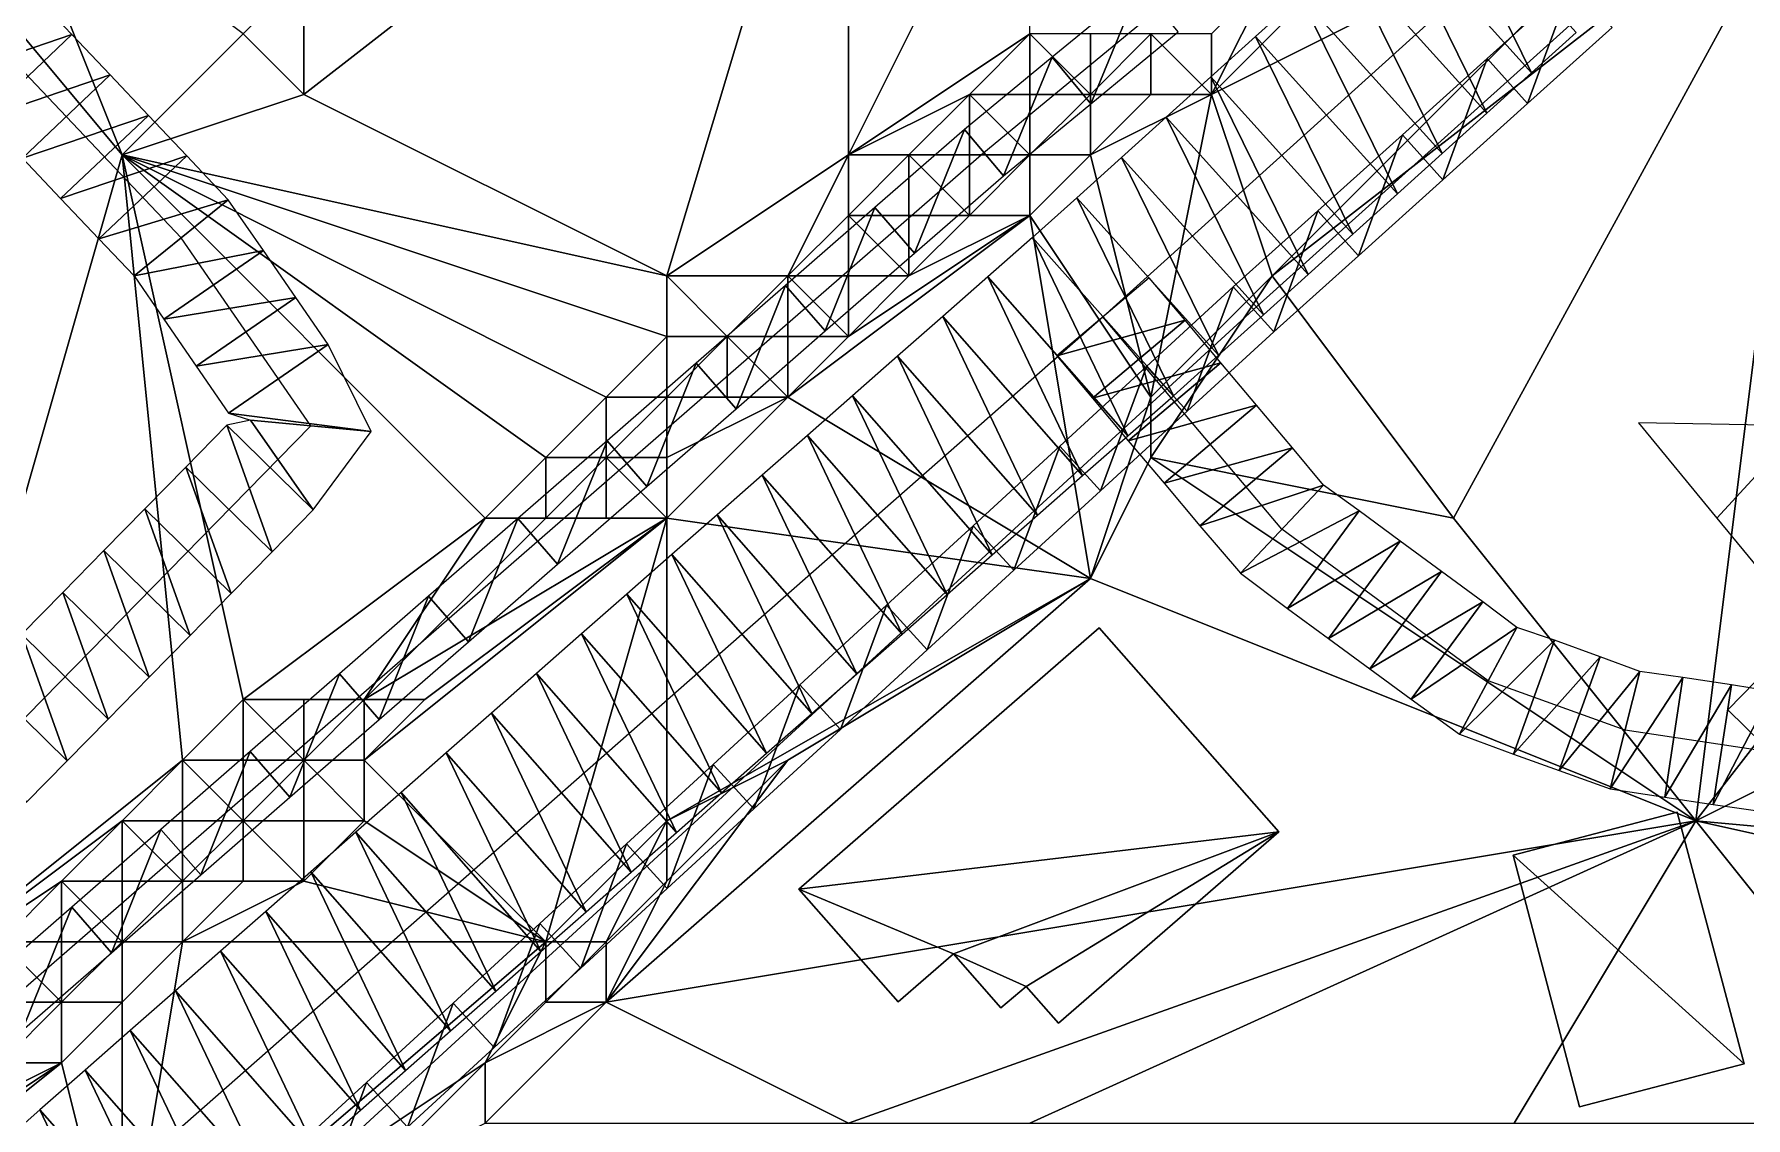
# Model space of a CAD drawing. Header units: metres. Extents: x -1103 to 901, y -902 to 905.
# Drawn here: x -52.9 to 3.7, y 344.2 to 380 of the extents above; entities that cross this region are included whole.
import ezdxf

# ---------------------------------------------------------------- set-up
doc = ezdxf.new("R2010")
doc.units = ezdxf.units.M
for name, color, linetype in [('OSM_BUILDING_FOOTPRINTS', 7, 'CONTINUOUS'), ('OSM_BUILDING_ROOFS', 1, 'CONTINUOUS'), ('OSM_BUILDING_WALLS', 8, 'CONTINUOUS'), ('OSM_PARKING', 8, 'CONTINUOUS'), ('OSM_ROAD_AXES', 2, 'CONTINUOUS'), ('OSM_ROAD_SURFACE', 9, 'CONTINUOUS'), ('OSM_TERRAIN', 3, 'CONTINUOUS'), ('OSM_WATER_SURFACE', 5, 'CONTINUOUS'), ('OSM_WATERWAYS', 5, 'CONTINUOUS')]:
    doc.layers.add(name, color=color, linetype=linetype)

msp = doc.modelspace()

# ---------------------------------------------------------------- linework, layer by layer
at = {"layer": 'OSM_BUILDING_FOOTPRINTS'}
for points in [[(-17.708, 360.368, 13.013), (-11.772, 353.633, 13.013), (-19.057, 347.308, 13.013), (-20.129, 348.524, 13.013), (-20.958, 347.816, 13.013), (-22.528, 349.597, 13.013), (-24.352, 348.015, 13.013), (-27.634, 351.742, 13.013), (-17.708, 360.368, 13.013)], [(1.393, 354.286, 12.834), (3.604, 345.97, 12.834), (-1.835, 344.543, 12.834), (-4.035, 352.859, 12.834), (1.393, 354.286, 12.834)]]:
    msp.add_polyline3d(points, close=True, dxfattribs=at)
at = {"layer": 'OSM_BUILDING_ROOFS'}
for points in [[(-11.772, 353.633, 23.013), (-17.708, 360.368, 23.013), (-27.634, 351.742, 23.013)], [(3.604, 345.97, 22.834), (1.393, 354.286, 22.834), (-4.035, 352.859, 22.834)], [(-11.772, 353.633, 23.013), (-27.634, 351.742, 23.013), (-22.528, 349.597, 23.013)], [(-11.772, 353.633, 23.013), (-22.528, 349.597, 23.013), (-20.129, 348.524, 23.013)], [(-20.129, 348.524, 23.013), (-19.057, 347.308, 23.013), (-11.772, 353.633, 23.013)], [(3.604, 345.97, 22.834), (-4.035, 352.859, 22.834), (-1.835, 344.543, 22.834)], [(-27.634, 351.742, 23.013), (-24.352, 348.015, 23.013), (-22.528, 349.597, 23.013)], [(-22.528, 349.597, 23.013), (-20.958, 347.816, 23.013), (-20.129, 348.524, 23.013)]]:
    msp.add_3dface(points, dxfattribs=at)
at = {"layer": 'OSM_BUILDING_WALLS'}
for points in [[(-17.708, 360.368, 13.013), (-27.634, 351.742, 13.013), (-27.634, 351.742, 23.013)], [(-17.708, 360.368, 13.013), (-27.634, 351.742, 23.013), (-17.708, 360.368, 23.013)], [(-11.772, 353.633, 13.013), (-17.708, 360.368, 13.013), (-17.708, 360.368, 23.013)], [(-11.772, 353.633, 13.013), (-17.708, 360.368, 23.013), (-11.772, 353.633, 23.013)], [(1.393, 354.286, 12.834), (-4.035, 352.859, 12.834), (-4.035, 352.859, 22.834)], [(1.393, 354.286, 12.834), (-4.035, 352.859, 22.834), (1.393, 354.286, 22.834)], [(3.604, 345.97, 12.834), (1.393, 354.286, 12.834), (1.393, 354.286, 22.834)], [(3.604, 345.97, 12.834), (1.393, 354.286, 22.834), (3.604, 345.97, 22.834)], [(-19.057, 347.308, 13.013), (-11.772, 353.633, 13.013), (-11.772, 353.633, 23.013)], [(-19.057, 347.308, 13.013), (-11.772, 353.633, 23.013), (-19.057, 347.308, 23.013)], [(-4.035, 352.859, 12.834), (-1.835, 344.543, 12.834), (-1.835, 344.543, 22.834)], [(-4.035, 352.859, 12.834), (-1.835, 344.543, 22.834), (-4.035, 352.859, 22.834)], [(-27.634, 351.742, 13.013), (-24.352, 348.015, 13.013), (-24.352, 348.015, 23.013)], [(-27.634, 351.742, 13.013), (-24.352, 348.015, 23.013), (-27.634, 351.742, 23.013)], [(-24.352, 348.015, 13.013), (-22.528, 349.597, 13.013), (-22.528, 349.597, 23.013)], [(-24.352, 348.015, 13.013), (-22.528, 349.597, 23.013), (-24.352, 348.015, 23.013)], [(-22.528, 349.597, 13.013), (-20.958, 347.816, 13.013), (-20.958, 347.816, 23.013)], [(-22.528, 349.597, 13.013), (-20.958, 347.816, 23.013), (-22.528, 349.597, 23.013)], [(-20.958, 347.816, 13.013), (-20.129, 348.524, 13.013), (-20.129, 348.524, 23.013)], [(-20.958, 347.816, 13.013), (-20.129, 348.524, 23.013), (-20.958, 347.816, 23.013)], [(-20.129, 348.524, 13.013), (-19.057, 347.308, 13.013), (-19.057, 347.308, 23.013)], [(-20.129, 348.524, 13.013), (-19.057, 347.308, 23.013), (-20.129, 348.524, 23.013)], [(-1.835, 344.543, 12.834), (3.604, 345.97, 12.834), (3.604, 345.97, 22.834)], [(-1.835, 344.543, 12.834), (3.604, 345.97, 22.834), (-1.835, 344.543, 22.834)]]:
    msp.add_3dface(points, dxfattribs=at)
at = {"layer": 'OSM_PARKING'}
for points in [[(5.508, 367.048, 14.365), (0.111, 367.147, 14.469), (2.7, 364.001, 14.526)], [(5.508, 367.048, 14.365), (2.7, 364.001, 14.526), (5.29, 360.855, 14.613)]]:
    msp.add_3dface(points, dxfattribs=at)
at = {"layer": 'OSM_ROAD_AXES'}
for points in [[(-77.255, 318.222, 13.765), (-17.587, 370.653, 14.891), (41.507, 423.969, 9.215), (64.886, 443.101, 7.999), (86.894, 462.421, 8.395), (179.625, 541.713, 13.917)], [(-85.811, 327.988, 13.455), (-62.288, 348.281, 14.615), (-57.303, 353.235, 14.777), (-43.762, 367.048, 14.785), (-48.051, 373.263, 14.763), (-59.436, 385.273, 14.268)], [(92.553, 382.243, 10.988), (74.304, 369.514, 12.272), (66.743, 365.688, 12.835), (55.7, 362.669, 13.414), (34.433, 359.649, 14.034), (18.935, 357.736, 14.555), (4.488, 356.265, 14.73), (-0.332, 356.995, 14.776), (-4.853, 358.621, 14.73), (-11.673, 363.631, 14.622), (-17.587, 370.653, 14.891)]]:
    msp.add_polyline3d(points, dxfattribs=at)
at = {"layer": 'OSM_ROAD_SURFACE'}
for points in [[(-3.423, 378.718, 14.225), (-6.635, 385.248, 14.232), (-8.112, 383.915, 14.329)], [(-3.423, 378.718, 14.225), (-1.946, 380.05, 14.139), (-6.635, 385.248, 14.232)], [(-4.901, 377.385, 14.326), (-8.112, 383.915, 14.329), (-9.59, 382.582, 14.422)], [(-4.901, 377.385, 14.326), (-3.423, 378.718, 14.225), (-8.112, 383.915, 14.329)], [(-6.378, 376.052, 14.433), (-9.59, 382.582, 14.422), (-11.067, 381.249, 14.515)], [(-6.378, 376.052, 14.433), (-4.901, 377.385, 14.326), (-9.59, 382.582, 14.422)], [(-51.66, 379.977, 14.582), (-52.925, 381.311, 14.525), (-55.828, 378.559, 14.546)], [(-7.855, 374.719, 14.539), (-11.067, 381.249, 14.515), (-12.544, 379.916, 14.608)], [(-7.855, 374.719, 14.539), (-6.378, 376.052, 14.433), (-11.067, 381.249, 14.515)], [(-51.66, 379.977, 14.582), (-55.828, 378.559, 14.546), (-54.562, 377.225, 14.612)], [(-50.395, 378.642, 14.574), (-51.66, 379.977, 14.582), (-54.562, 377.225, 14.612)], [(-9.333, 373.386, 14.646), (-12.544, 379.916, 14.608), (-14.022, 378.583, 14.716)], [(-9.333, 373.386, 14.646), (-7.855, 374.719, 14.539), (-12.544, 379.916, 14.608)], [(-50.395, 378.642, 14.574), (-54.562, 377.225, 14.612), (-53.297, 375.89, 14.679)], [(-49.129, 377.308, 14.56), (-50.395, 378.642, 14.574), (-53.297, 375.89, 14.679)], [(-10.81, 372.053, 14.752), (-14.022, 378.583, 14.716), (-15.499, 377.251, 14.801)], [(-10.81, 372.053, 14.752), (-9.333, 373.386, 14.646), (-14.022, 378.583, 14.716)], [(-49.129, 377.308, 14.56), (-53.297, 375.89, 14.679), (-52.032, 374.556, 14.745)], [(-47.864, 375.974, 14.779), (-49.129, 377.308, 14.56), (-52.032, 374.556, 14.745)], [(-12.287, 370.72, 14.779), (-15.499, 377.251, 14.801), (-16.976, 375.918, 14.849)], [(-12.287, 370.72, 14.779), (-10.81, 372.053, 14.752), (-15.499, 377.251, 14.801)], [(-47.864, 375.974, 14.779), (-52.032, 374.556, 14.745), (-50.767, 373.222, 14.811)], [(-46.496, 374.521, 14.852), (-47.864, 375.974, 14.779), (-50.767, 373.222, 14.811)], [(-13.765, 369.387, 14.732), (-16.976, 375.918, 14.849), (-18.454, 374.585, 14.896)], [(-13.765, 369.387, 14.732), (-12.287, 370.72, 14.779), (-16.976, 375.918, 14.849)], [(-46.496, 374.521, 14.852), (-50.767, 373.222, 14.811), (-49.606, 372.005, 14.853)], [(-45.333, 372.845, 14.86), (-46.496, 374.521, 14.852), (-49.606, 372.005, 14.853)], [(-15.259, 368.039, 14.809), (-18.454, 374.585, 14.896), (-19.914, 373.267, 14.937)], [(-15.259, 368.039, 14.809), (-13.765, 369.387, 14.732), (-18.454, 374.585, 14.896)], [(-45.333, 372.845, 14.86), (-49.606, 372.005, 14.853), (-48.625, 370.573, 14.875)], [(-44.26, 371.291, 14.838), (-45.333, 372.845, 14.86), (-48.625, 370.573, 14.875)], [(-16.768, 366.713, 14.977), (-19.914, 373.267, 14.937), (-21.389, 371.972, 14.945)], [(-16.768, 366.713, 14.977), (-15.259, 368.039, 14.809), (-19.914, 373.267, 14.937)], [(-18.26, 365.402, 15.009), (-21.389, 371.972, 14.945), (-22.88, 370.661, 14.953)], [(-18.26, 365.402, 15.009), (-16.768, 366.713, 14.977), (-21.389, 371.972, 14.945)], [(-14.874, 370.537, 14.893), (-16.057, 371.941, 14.894), (-19.116, 369.365, 14.973)], [(-44.26, 371.291, 14.838), (-48.625, 370.573, 14.875), (-47.553, 369.02, 14.88)], [(-43.188, 369.738, 14.811), (-44.26, 371.291, 14.838), (-47.553, 369.02, 14.88)], [(-19.751, 364.092, 15.021), (-22.88, 370.661, 14.953), (-24.372, 369.35, 14.962)], [(-19.751, 364.092, 15.021), (-18.26, 365.402, 15.009), (-22.88, 370.661, 14.953)], [(-14.874, 370.537, 14.893), (-19.116, 369.365, 14.973), (-17.934, 367.96, 14.976)], [(-13.691, 369.132, 14.722), (-14.874, 370.537, 14.893), (-17.934, 367.96, 14.976)], [(-43.188, 369.738, 14.811), (-47.553, 369.02, 14.88), (-46.48, 367.466, 14.886)], [(-41.771, 366.857, 14.796), (-43.188, 369.738, 14.811), (-46.48, 367.466, 14.886)], [(-21.243, 362.781, 15.04), (-24.372, 369.35, 14.962), (-25.864, 368.039, 14.97)], [(-21.243, 362.781, 15.04), (-19.751, 364.092, 15.021), (-24.372, 369.35, 14.962)], [(-13.691, 369.132, 14.722), (-17.934, 367.96, 14.976), (-16.751, 366.556, 14.979)], [(-12.509, 367.728, 14.703), (-13.691, 369.132, 14.722), (-16.751, 366.556, 14.979)], [(-22.735, 361.47, 15.047), (-25.864, 368.039, 14.97), (-27.355, 366.729, 14.986)], [(-22.735, 361.47, 15.047), (-21.243, 362.781, 15.04), (-25.864, 368.039, 14.97)], [(-12.509, 367.728, 14.703), (-16.751, 366.556, 14.979), (-15.568, 365.151, 14.67)], [(-11.326, 366.324, 14.684), (-12.509, 367.728, 14.703), (-15.568, 365.151, 14.67)], [(-43.688, 364.267, 14.885), (-45.753, 367.239, 14.874), (-46.544, 367.067, 14.895)], [(-41.771, 366.857, 14.796), (-46.48, 367.466, 14.886), (-45.753, 367.239, 14.874)], [(-43.688, 364.267, 14.885), (-41.771, 366.857, 14.796), (-45.753, 367.239, 14.874)], [(-45.042, 362.885, 14.939), (-46.544, 367.067, 14.895), (-47.898, 365.685, 14.943)], [(-45.042, 362.885, 14.939), (-43.688, 364.267, 14.885), (-46.544, 367.067, 14.895)], [(-24.227, 360.159, 15.048), (-27.355, 366.729, 14.986), (-28.847, 365.418, 15.014)], [(-24.227, 360.159, 15.048), (-22.735, 361.47, 15.047), (-27.355, 366.729, 14.986)], [(-11.326, 366.324, 14.684), (-15.568, 365.151, 14.67), (-14.385, 363.747, 14.741)], [(-10.299, 365.084, 14.668), (-11.326, 366.324, 14.684), (-14.385, 363.747, 14.741)], [(-46.396, 361.504, 14.994), (-47.898, 365.685, 14.943), (-49.252, 364.304, 14.937)], [(-46.396, 361.504, 14.994), (-45.042, 362.885, 14.939), (-47.898, 365.685, 14.943)], [(-25.718, 358.849, 15.05), (-28.847, 365.418, 15.014), (-30.339, 364.107, 15.042)], [(-25.718, 358.849, 15.05), (-24.227, 360.159, 15.048), (-28.847, 365.418, 15.014)], [(-10.299, 365.084, 14.668), (-14.385, 363.747, 14.741), (-13.046, 362.177, 14.819)], [(-9.125, 364.241, 14.677), (-10.299, 365.084, 14.668), (-13.046, 362.177, 14.819)], [(-47.75, 360.123, 15.006), (-49.252, 364.304, 14.937), (-50.607, 362.923, 14.915)], [(-47.75, 360.123, 15.006), (-46.396, 361.504, 14.994), (-49.252, 364.304, 14.937)], [(-9.125, 364.241, 14.677), (-13.046, 362.177, 14.819), (-11.493, 361.017, 14.853)], [(-7.761, 363.239, 14.699), (-9.125, 364.241, 14.677), (-11.493, 361.017, 14.853)], [(-27.21, 357.538, 15.051), (-30.339, 364.107, 15.042), (-31.831, 362.796, 15.049)], [(-27.21, 357.538, 15.051), (-25.718, 358.849, 15.05), (-30.339, 364.107, 15.042)], [(-7.761, 363.239, 14.699), (-11.493, 361.017, 14.853), (-10.129, 360.015, 14.881)], [(-6.397, 362.237, 14.72), (-7.761, 363.239, 14.699), (-10.129, 360.015, 14.881)], [(-49.104, 358.742, 14.994), (-50.607, 362.923, 14.915), (-51.961, 361.542, 14.894)], [(-49.104, 358.742, 14.994), (-47.75, 360.123, 15.006), (-50.607, 362.923, 14.915)], [(-28.702, 356.227, 15.053), (-31.831, 362.796, 15.049), (-33.322, 361.485, 15.041)], [(-28.702, 356.227, 15.053), (-27.21, 357.538, 15.051), (-31.831, 362.796, 15.049)], [(-6.397, 362.237, 14.72), (-10.129, 360.015, 14.881), (-8.765, 359.013, 14.909)], [(-5.033, 361.235, 14.742), (-6.397, 362.237, 14.72), (-8.765, 359.013, 14.909)], [(-50.458, 357.36, 14.973), (-51.961, 361.542, 14.894), (-53.315, 360.16, 14.872)], [(-50.458, 357.36, 14.973), (-49.104, 358.742, 14.994), (-51.961, 361.542, 14.894)], [(-30.193, 354.916, 14.97), (-33.322, 361.485, 15.041), (-34.814, 360.175, 15.02)], [(-30.193, 354.916, 14.97), (-28.702, 356.227, 15.053), (-33.322, 361.485, 15.041)], [(-5.033, 361.235, 14.742), (-8.765, 359.013, 14.909), (-7.401, 358.011, 14.937)], [(-3.905, 360.382, 14.76), (-5.033, 361.235, 14.742), (-7.401, 358.011, 14.937)], [(-3.905, 360.382, 14.76), (-7.401, 358.011, 14.937), (-5.8, 356.86, 14.946)], [(-2.669, 359.961, 14.77), (-3.905, 360.382, 14.76), (-5.8, 356.86, 14.946)], [(-51.812, 355.979, 14.951), (-53.315, 360.16, 14.872), (-54.669, 358.779, 14.851)], [(-51.812, 355.979, 14.951), (-50.458, 357.36, 14.973), (-53.315, 360.16, 14.872)], [(-31.685, 353.606, 14.955), (-34.814, 360.175, 15.02), (-36.306, 358.864, 14.999)], [(-31.685, 353.606, 14.955), (-30.193, 354.916, 14.97), (-34.814, 360.175, 15.02)], [(-2.669, 359.961, 14.77), (-5.8, 356.86, 14.946), (-4.022, 356.197, 14.932)], [(-1.162, 359.419, 14.754), (-2.669, 359.961, 14.77), (-4.022, 356.197, 14.932)], [(-1.162, 359.419, 14.754), (-4.022, 356.197, 14.932), (-2.515, 355.655, 14.92)], [(0.157, 358.935, 14.74), (-1.162, 359.419, 14.754), (-2.515, 355.655, 14.92)], [(-53.166, 354.598, 14.93), (-51.812, 355.979, 14.951), (-54.669, 358.779, 14.851)], [(-33.177, 352.295, 14.969), (-36.306, 358.864, 14.999), (-37.797, 357.553, 14.978)], [(-33.177, 352.295, 14.969), (-31.685, 353.606, 14.955), (-36.306, 358.864, 14.999)], [(0.157, 358.935, 14.74), (-2.515, 355.655, 14.92), (-0.821, 355.056, 14.906)], [(1.574, 358.729, 14.713), (0.157, 358.935, 14.74), (-0.821, 355.056, 14.906)], [(1.574, 358.729, 14.713), (-0.821, 355.056, 14.906), (0.975, 354.775, 14.866)], [(3.181, 358.486, 14.691), (1.574, 358.729, 14.713), (0.975, 354.775, 14.866)], [(4.426, 359.064, 14.654), (3.057, 357.663, 14.725), (5.919, 354.868, 14.817)], [(3.181, 358.486, 14.691), (0.975, 354.775, 14.866), (2.582, 354.531, 14.859)], [(4.523, 358.265, 14.684), (3.181, 358.486, 14.691), (2.582, 354.531, 14.859)], [(4.523, 358.265, 14.684), (2.582, 354.531, 14.859), (4.453, 354.266, 14.842)], [(-34.669, 350.984, 15.012), (-37.797, 357.553, 14.978), (-39.289, 356.242, 14.957)], [(-34.669, 350.984, 15.012), (-33.177, 352.295, 14.969), (-37.797, 357.553, 14.978)], [(-36.16, 349.673, 15.056), (-39.289, 356.242, 14.957), (-40.781, 354.932, 14.936)], [(-36.16, 349.673, 15.056), (-34.669, 350.984, 15.012), (-39.289, 356.242, 14.957)], [(-37.652, 348.362, 15.058), (-40.781, 354.932, 14.936), (-42.272, 353.621, 15.102)], [(-37.652, 348.362, 15.058), (-36.16, 349.673, 15.056), (-40.781, 354.932, 14.936)], [(-39.144, 347.052, 15.06), (-42.272, 353.621, 15.102), (-43.764, 352.31, 15.121)], [(-39.144, 347.052, 15.06), (-37.652, 348.362, 15.058), (-42.272, 353.621, 15.102)], [(-40.635, 345.741, 15.062), (-43.764, 352.31, 15.121), (-45.256, 350.999, 15.13)], [(-40.635, 345.741, 15.062), (-39.144, 347.052, 15.06), (-43.764, 352.31, 15.121)], [(-42.127, 344.43, 15.064), (-45.256, 350.999, 15.13), (-46.748, 349.689, 15.133)], [(-42.127, 344.43, 15.064), (-40.635, 345.741, 15.062), (-45.256, 350.999, 15.13)], [(-43.619, 343.119, 15.066), (-46.748, 349.689, 15.133), (-48.239, 348.378, 15.14)], [(-43.619, 343.119, 15.066), (-42.127, 344.43, 15.064), (-46.748, 349.689, 15.133)], [(-45.11, 341.809, 15.068), (-48.239, 348.378, 15.14), (-49.731, 347.067, 15.159)], [(-45.11, 341.809, 15.068), (-43.619, 343.119, 15.066), (-48.239, 348.378, 15.14)], [(-46.602, 340.498, 15.07), (-49.731, 347.067, 15.159), (-51.223, 345.756, 15.165)], [(-46.602, 340.498, 15.07), (-45.11, 341.809, 15.068), (-49.731, 347.067, 15.159)], [(-48.094, 339.187, 15.085), (-51.223, 345.756, 15.165), (-52.714, 344.445, 15.137)], [(-48.094, 339.187, 15.085), (-46.602, 340.498, 15.07), (-51.223, 345.756, 15.165)], [(-49.586, 337.876, 15.07), (-52.714, 344.445, 15.137), (-54.206, 343.135, 15.087)], [(-49.586, 337.876, 15.07), (-48.094, 339.187, 15.085), (-52.714, 344.445, 15.137)]]:
    msp.add_3dface(points, dxfattribs=at)
at = {"layer": 'OSM_TERRAIN'}
for points in [[(-32, 372, 14.91), (-26, 392, 14.257), (-44, 378, 14.479)], [(-44, 378, 14.479), (-26, 392, 14.257), (-44, 382, 13.209)], [(-32, 372, 14.91), (-26, 376, 14.87), (-26, 392, 14.257)], [(-26, 392, 14.257), (-26, 376, 14.87), (-20, 388, 14.858)], [(-12, 382, 14.364), (-14, 378, 14.711), (0, 392, 13.691)], [(-14, 378, 14.711), (2, 386, 14.076), (0, 392, 13.691)], [(-58, 348, 14.82), (-50, 376, 14.754), (-60, 388, 14.21)], [(-50, 376, 14.754), (-54, 386, 14.19), (-60, 388, 14.21)], [(-26, 376, 14.87), (-20, 380, 14.93), (-20, 388, 14.858)], [(-50, 376, 14.754), (-46, 380, 13.843), (-54, 386, 14.19)], [(-12, 372, 14.764), (2, 386, 14.076), (-14, 378, 14.711)], [(-6, 364, 14.647), (6, 386, 13.519), (-12, 372, 14.764)], [(-12, 372, 14.764), (6, 386, 13.519), (2, 386, 14.076)], [(-6, 364, 14.647), (2, 354, 14.833), (6, 386, 13.519)], [(2, 354, 14.833), (16, 372, 13.957), (6, 386, 13.519)], [(-46, 380, 13.843), (-44, 378, 14.479), (-44, 382, 13.209)], [(-14, 380, 14.58), (-14, 378, 14.711), (-12, 382, 14.364)], [(-50, 376, 14.754), (-44, 378, 14.479), (-46, 380, 13.843)], [(-22, 378, 14.7), (-20, 380, 14.93), (-26, 376, 14.87)], [(-22, 378, 14.7), (-20, 378, 13.867), (-20, 380, 14.93)], [(-20, 378, 13.867), (-18, 378, 14.073), (-20, 380, 14.93)], [(-18, 378, 14.073), (-18, 380, 13.814), (-20, 380, 14.93)], [(-18, 378, 14.073), (-16, 378, 14.758), (-16, 380, 13.952)], [(-18, 378, 14.073), (-16, 380, 13.952), (-18, 380, 13.814)], [(-16, 378, 14.758), (-14, 378, 14.711), (-16, 380, 13.952)], [(-14, 378, 14.711), (-14, 380, 14.58), (-16, 380, 13.952)], [(-50, 376, 14.754), (-32, 372, 14.91), (-44, 378, 14.479)], [(-24, 376, 14.485), (-22, 378, 14.7), (-26, 376, 14.87)], [(-24, 376, 14.485), (-22, 376, 13.906), (-22, 378, 14.7)], [(-22, 376, 13.906), (-20, 376, 14.191), (-22, 378, 14.7)], [(-20, 376, 14.191), (-20, 378, 13.867), (-22, 378, 14.7)], [(-20, 376, 14.191), (-18, 376, 14.817), (-18, 378, 14.073)], [(-20, 376, 14.191), (-18, 378, 14.073), (-20, 378, 13.867)], [(-18, 376, 14.817), (-16, 378, 14.758), (-18, 378, 14.073)], [(-18, 376, 14.817), (-16, 368, 14.904), (-14, 378, 14.711)], [(-18, 376, 14.817), (-14, 378, 14.711), (-16, 378, 14.758)], [(-16, 368, 14.904), (-12, 372, 14.764), (-14, 378, 14.711)], [(-48, 356, 14.999), (-50, 376, 14.754), (-58, 348, 14.82)], [(-48, 356, 14.999), (-46, 358, 15), (-50, 376, 14.754)], [(-46, 358, 15), (-38, 364, 14.717), (-50, 376, 14.754)], [(-38, 364, 14.717), (-36, 366, 14.912), (-50, 376, 14.754)], [(-36, 366, 14.912), (-34, 368, 15), (-50, 376, 14.754)], [(-50, 376, 14.754), (-34, 368, 15), (-32, 370, 14.966)], [(-32, 370, 14.966), (-32, 372, 14.91), (-50, 376, 14.754)], [(-28, 372, 14.142), (-26, 376, 14.87), (-32, 372, 14.91)], [(-28, 372, 14.142), (-26, 374, 14.314), (-26, 376, 14.87)], [(-26, 374, 14.314), (-24, 374, 13.938), (-24, 376, 14.485)], [(-26, 374, 14.314), (-24, 376, 14.485), (-26, 376, 14.87)], [(-24, 374, 13.938), (-22, 374, 14.433), (-24, 376, 14.485)], [(-22, 374, 14.433), (-22, 376, 13.906), (-24, 376, 14.485)], [(-22, 374, 14.433), (-20, 374, 14.88), (-20, 376, 14.191)], [(-22, 374, 14.433), (-20, 376, 14.191), (-22, 376, 13.906)], [(-16, 368, 14.904), (-18, 376, 14.817), (-20, 374, 14.88)], [(-20, 374, 14.88), (-18, 376, 14.817), (-20, 376, 14.191)], [(-28, 368, 14.915), (-18, 362, 14.995), (-20, 374, 14.88)], [(-28, 368, 14.915), (-20, 374, 14.88), (-26, 370, 14.78)], [(-28, 372, 14.142), (-26, 372, 13.955), (-26, 374, 14.314)], [(-26, 370, 14.78), (-20, 374, 14.88), (-24, 372, 14.624)], [(-26, 372, 13.955), (-24, 372, 14.624), (-26, 374, 14.314)], [(-24, 372, 14.624), (-24, 374, 13.938), (-26, 374, 14.314)], [(-24, 372, 14.624), (-20, 374, 14.88), (-22, 374, 14.433)], [(-24, 372, 14.624), (-22, 374, 14.433), (-24, 374, 13.938)], [(-18, 362, 14.995), (-16, 368, 14.904), (-20, 374, 14.88)], [(-32, 370, 14.966), (-30, 370, 13.972), (-32, 372, 14.91)], [(-30, 370, 13.972), (-28, 372, 14.142), (-32, 372, 14.91)], [(-30, 370, 13.972), (-28, 370, 14.006), (-28, 372, 14.142)], [(-28, 370, 14.006), (-26, 370, 14.78), (-28, 372, 14.142)], [(-26, 370, 14.78), (-26, 372, 13.955), (-28, 372, 14.142)], [(-26, 370, 14.78), (-24, 372, 14.624), (-26, 372, 13.955)], [(-16, 366, 14.566), (-12, 372, 14.764), (-16, 368, 14.904)], [(-16, 366, 14.566), (-6, 364, 14.647), (-12, 372, 14.764)], [(10, 358, 14.69), (16, 372, 13.957), (2, 354, 14.833)], [(-34, 368, 15), (-32, 368, 13.979), (-32, 370, 14.966)], [(-32, 368, 13.979), (-30, 368, 14.077), (-30, 370, 13.972)], [(-32, 368, 13.979), (-30, 370, 13.972), (-32, 370, 14.966)], [(-30, 368, 14.077), (-28, 368, 14.915), (-30, 370, 13.972)], [(-28, 368, 14.915), (-28, 370, 14.006), (-30, 370, 13.972)], [(-28, 368, 14.915), (-26, 370, 14.78), (-28, 370, 14.006)], [(-36, 366, 14.912), (-34, 366, 13.985), (-34, 368, 15)], [(-34, 366, 13.985), (-32, 366, 14.144), (-32, 368, 13.979)], [(-34, 366, 13.985), (-32, 368, 13.979), (-34, 368, 15)], [(-32, 364, 14.998), (-18, 362, 14.995), (-28, 368, 14.915)], [(-32, 364, 14.998), (-28, 368, 14.915), (-32, 366, 14.144)], [(-32, 366, 14.144), (-28, 368, 14.915), (-32, 368, 13.979)], [(-28, 368, 14.915), (-30, 368, 14.077), (-32, 368, 13.979)], [(-18, 362, 14.995), (-16, 366, 14.566), (-16, 368, 14.904)], [(-38, 364, 14.717), (-36, 364, 13.992), (-36, 366, 14.912)], [(-36, 364, 13.992), (-34, 364, 14.212), (-34, 366, 13.985)], [(-36, 364, 13.992), (-34, 366, 13.985), (-36, 366, 14.912)], [(-34, 364, 14.212), (-32, 364, 14.998), (-34, 366, 13.985)], [(-32, 364, 14.998), (-32, 366, 14.144), (-34, 366, 13.985)], [(-18, 362, 14.995), (2, 354, 14.833), (-16, 366, 14.566)], [(2, 354, 14.833), (-6, 364, 14.647), (-16, 366, 14.566)], [(-42, 358, 14.004), (-38, 364, 14.717), (-46, 358, 15)], [(-36, 350, 15.033), (-32, 364, 14.998), (-42, 356, 14.85)], [(-42, 356, 14.85), (-32, 364, 14.998), (-40, 358, 14.705)], [(-40, 358, 14.705), (-32, 364, 14.998), (-42, 358, 14.004)], [(-32, 364, 14.998), (-36, 364, 13.992), (-42, 358, 14.004)], [(-42, 358, 14.004), (-36, 364, 13.992), (-38, 364, 14.717)], [(-36, 350, 15.033), (-32, 354, 15.006), (-32, 364, 14.998)], [(-32, 364, 14.998), (-34, 364, 14.212), (-36, 364, 13.992)], [(-32, 354, 15.006), (-18, 362, 14.995), (-32, 364, 14.998)], [(-34, 348, 15.154), (-18, 362, 14.995), (-28, 356, 14.795)], [(-34, 348, 15.154), (2, 354, 14.833), (-18, 362, 14.995)], [(-32, 354, 15.006), (-28, 356, 14.795), (-18, 362, 14.995)], [(-48, 356, 14.999), (-46, 356, 14.005), (-46, 358, 15)], [(-46, 356, 14.005), (-44, 356, 14.031), (-46, 358, 15)], [(-44, 356, 14.031), (-44, 358, 14.139), (-46, 358, 15)], [(-44, 358, 14.139), (-42, 358, 14.004), (-46, 358, 15)], [(-44, 356, 14.031), (-42, 356, 14.85), (-42, 358, 14.004)], [(-44, 356, 14.031), (-42, 358, 14.004), (-44, 358, 14.139)], [(-42, 356, 14.85), (-40, 358, 14.705), (-42, 358, 14.004)], [(2, 354, 14.833), (24, 352, 14.483), (10, 358, 14.69)], [(-50, 354, 15), (-48, 356, 14.999), (-58, 348, 14.82)], [(-50, 354, 15), (-48, 354, 13.998), (-48, 356, 14.999)], [(-48, 354, 13.998), (-46, 354, 14.093), (-48, 356, 14.999)], [(-46, 354, 14.093), (-46, 356, 14.005), (-48, 356, 14.999)], [(-46, 354, 14.093), (-44, 354, 14.98), (-44, 356, 14.031)], [(-46, 354, 14.093), (-44, 356, 14.031), (-46, 356, 14.005)], [(-44, 354, 14.98), (-42, 354, 15.047), (-44, 356, 14.031)], [(-42, 354, 15.047), (-42, 356, 14.85), (-44, 356, 14.031)], [(-36, 350, 15.033), (-42, 356, 14.85), (-42, 354, 15.047)], [(-32, 352, 14.7), (-34, 348, 15.154), (-28, 356, 14.795)], [(-32, 352, 14.7), (-28, 356, 14.795), (-32, 354, 15.006)], [(-52, 352, 14.876), (-50, 354, 15), (-58, 348, 14.82)], [(-52, 352, 14.876), (-50, 352, 13.981), (-50, 354, 15)], [(-50, 352, 13.981), (-48, 352, 14.158), (-50, 354, 15)], [(-48, 352, 14.158), (-48, 354, 13.998), (-50, 354, 15)], [(-48, 352, 14.158), (-46, 352, 15.064), (-46, 354, 14.093)], [(-48, 352, 14.158), (-46, 354, 14.093), (-48, 354, 13.998)], [(-46, 352, 15.064), (-44, 352, 15.078), (-46, 354, 14.093)], [(-44, 352, 15.078), (-44, 354, 14.98), (-46, 354, 14.093)], [(-44, 352, 15.078), (-36, 350, 15.033), (-42, 354, 15.047)], [(-44, 352, 15.078), (-42, 354, 15.047), (-44, 354, 14.98)], [(-34, 350, 14.662), (-32, 354, 15.006), (-36, 350, 15.033)], [(-26, 344, 15.381), (2, 354, 14.833), (-34, 348, 15.154)], [(-34, 350, 14.662), (-32, 352, 14.7), (-32, 354, 15.006)], [(-26, 344, 15.381), (-20, 344, 15.331), (2, 354, 14.833)], [(-4, 344, 15.288), (2, 354, 14.833), (-20, 344, 15.331)], [(-4, 344, 15.288), (10, 344, 15.304), (2, 354, 14.833)], [(10, 344, 15.304), (20, 350, 15.133), (2, 354, 14.833)], [(20, 350, 15.133), (24, 352, 14.483), (2, 354, 14.833)], [(-54, 350, 14.677), (-52, 352, 14.876), (-58, 348, 14.82)], [(-54, 350, 14.677), (-52, 350, 13.955), (-52, 352, 14.876)], [(-52, 350, 13.955), (-50, 350, 14.211), (-52, 352, 14.876)], [(-50, 350, 14.211), (-50, 352, 13.981), (-52, 352, 14.876)], [(-50, 350, 14.211), (-48, 350, 15.089), (-48, 352, 14.158)], [(-50, 350, 14.211), (-48, 352, 14.158), (-50, 352, 13.981)], [(-48, 350, 15.089), (-46, 352, 15.064), (-48, 352, 14.158)], [(-48, 350, 15.089), (-44, 352, 15.078), (-46, 352, 15.064)], [(-48, 350, 15.089), (-36, 350, 15.033), (-44, 352, 15.078)], [(-34, 350, 14.662), (-34, 348, 15.154), (-32, 352, 14.7)], [(-54, 348, 13.919), (-52, 348, 14.382), (-54, 350, 14.677)], [(-52, 348, 14.382), (-52, 350, 13.955), (-54, 350, 14.677)], [(-52, 348, 14.382), (-50, 348, 15.115), (-50, 350, 14.211)], [(-52, 348, 14.382), (-50, 350, 14.211), (-52, 350, 13.955)], [(-50, 338, 15.096), (-48, 350, 15.089), (-50, 348, 15.115)], [(-50, 338, 15.096), (-36, 350, 15.033), (-48, 350, 15.089)], [(-50, 338, 15.096), (-38, 346, 14.705), (-36, 350, 15.033)], [(-50, 348, 15.115), (-48, 350, 15.089), (-50, 350, 14.211)], [(-38, 346, 14.705), (-36, 348, 14.658), (-36, 350, 15.033)], [(-36, 348, 14.658), (-34, 348, 15.154), (-34, 350, 14.662)], [(-36, 348, 14.658), (-34, 350, 14.662), (-36, 350, 15.033)], [(-54, 346, 14.562), (-52, 346, 15.119), (-52, 348, 14.382)], [(-54, 346, 14.562), (-52, 348, 14.382), (-54, 348, 13.919)], [(-52, 346, 15.119), (-50, 348, 15.115), (-52, 348, 14.382)], [(-52, 346, 15.119), (-50, 338, 15.096), (-50, 348, 15.115)], [(-38, 344, 15.348), (-34, 348, 15.154), (-38, 346, 14.705)], [(-38, 344, 15.348), (-26, 344, 15.381), (-34, 348, 15.154)], [(-38, 346, 14.705), (-34, 348, 15.154), (-36, 348, 14.658)], [(-62, 338, 14.794), (-50, 338, 15.096), (-52, 346, 15.119)], [(-62, 338, 14.794), (-52, 346, 15.119), (-58, 342, 14.793)], [(-58, 342, 14.793), (-52, 346, 15.119), (-56, 344, 14.698)], [(-56, 344, 14.698), (-52, 346, 15.119), (-54, 346, 14.562)], [(-42, 342, 14.85), (-38, 346, 14.705), (-50, 338, 15.096)], [(-42, 342, 14.85), (-38, 344, 15.348), (-38, 346, 14.705)]]:
    msp.add_3dface(points, dxfattribs=at)
at = {"layer": 'OSM_WATER_SURFACE'}
for points in [[(-16.371, 381.613, 14.566), (-19.264, 379.228, 14.645), (-17.992, 377.685, 14.645)], [(-16.371, 381.613, 14.566), (-17.992, 377.685, 14.645), (-15.099, 380.07, 14.566)], [(-2.095, 381.699, 14.309), (-4.891, 379.184, 14.463), (-3.554, 377.697, 14.25)], [(-2.095, 381.699, 14.309), (-3.554, 377.697, 14.25), (-0.757, 380.211, 14.049)], [(-19.264, 379.228, 14.645), (-22.168, 376.835, 14.706), (-20.875, 375.309, 14.706)], [(-19.264, 379.228, 14.645), (-20.875, 375.309, 14.706), (-17.992, 377.685, 14.645)], [(-4.891, 379.184, 14.463), (-7.688, 376.669, 14.595), (-6.351, 375.182, 14.452)], [(-4.891, 379.184, 14.463), (-6.351, 375.182, 14.452), (-3.554, 377.697, 14.25)], [(-22.168, 376.835, 14.706), (-25.127, 374.258, 14.745), (-23.814, 372.75, 14.745)], [(-22.168, 376.835, 14.706), (-23.814, 372.75, 14.745), (-20.875, 375.309, 14.706)], [(-7.688, 376.669, 14.595), (-10.484, 374.155, 14.727), (-9.147, 372.668, 14.653)], [(-7.688, 376.669, 14.595), (-9.147, 372.668, 14.653), (-6.351, 375.182, 14.452)], [(-25.127, 374.258, 14.745), (-28.076, 371.69, 14.764), (-26.762, 370.182, 14.764)], [(-25.127, 374.258, 14.745), (-26.762, 370.182, 14.764), (-23.814, 372.75, 14.745)], [(-10.484, 374.155, 14.727), (-13.285, 371.637, 14.845), (-11.94, 370.156, 14.77)], [(-10.484, 374.155, 14.727), (-11.94, 370.156, 14.77), (-9.147, 372.668, 14.653)], [(-28.076, 371.69, 14.764), (-31.025, 369.122, 14.776), (-29.711, 367.614, 14.776)], [(-28.076, 371.69, 14.764), (-29.711, 367.614, 14.776), (-26.762, 370.182, 14.764)], [(-13.285, 371.637, 14.845), (-16.152, 369.005, 14.941), (-14.8, 367.531, 14.669)], [(-13.285, 371.637, 14.845), (-14.8, 367.531, 14.669), (-11.94, 370.156, 14.77)], [(-31.025, 369.122, 14.776), (-33.973, 366.554, 14.785), (-32.66, 365.046, 14.785)], [(-31.025, 369.122, 14.776), (-32.66, 365.046, 14.785), (-29.711, 367.614, 14.776)], [(-16.152, 369.005, 14.941), (-19.016, 366.376, 15.002), (-17.664, 364.903, 15.008)], [(-16.152, 369.005, 14.941), (-17.664, 364.903, 15.008), (-14.8, 367.531, 14.669)], [(-33.973, 366.554, 14.785), (-36.922, 363.986, 14.794), (-35.608, 362.478, 14.794)], [(-33.973, 366.554, 14.785), (-35.608, 362.478, 14.794), (-32.66, 365.046, 14.785)], [(-19.016, 366.376, 15.002), (-21.88, 363.747, 15.024), (-20.528, 362.274, 15.045)], [(-19.016, 366.376, 15.002), (-20.528, 362.274, 15.045), (-17.664, 364.903, 15.008)], [(-36.922, 363.986, 14.794), (-39.871, 361.418, 14.801), (-38.557, 359.91, 14.801)], [(-36.922, 363.986, 14.794), (-38.557, 359.91, 14.801), (-35.608, 362.478, 14.794)], [(-21.88, 363.747, 15.024), (-24.744, 361.119, 15.048), (-23.391, 359.645, 15.048)], [(-21.88, 363.747, 15.024), (-23.391, 359.645, 15.048), (-20.528, 362.274, 15.045)], [(-39.871, 361.418, 14.801), (-42.819, 358.85, 14.804), (-41.506, 357.342, 14.804)], [(-39.871, 361.418, 14.801), (-41.506, 357.342, 14.804), (-38.557, 359.91, 14.801)], [(-24.744, 361.119, 15.048), (-27.608, 358.49, 15.051), (-26.255, 357.017, 14.883)], [(-24.744, 361.119, 15.048), (-26.255, 357.017, 14.883), (-23.391, 359.645, 15.048)], [(-42.819, 358.85, 14.804), (-45.768, 356.282, 14.806), (-44.454, 354.774, 14.806)], [(-42.819, 358.85, 14.804), (-44.454, 354.774, 14.806), (-41.506, 357.342, 14.804)], [(-27.608, 358.49, 15.051), (-30.471, 355.861, 15.054), (-29.119, 354.388, 14.925)], [(-27.608, 358.49, 15.051), (-29.119, 354.388, 14.925), (-26.255, 357.017, 14.883)], [(-45.768, 356.282, 14.806), (-48.717, 353.714, 14.796), (-47.403, 352.206, 14.796)], [(-45.768, 356.282, 14.806), (-47.403, 352.206, 14.796), (-44.454, 354.774, 14.806)], [(-30.471, 355.861, 15.054), (-33.335, 353.233, 15.064), (-31.983, 351.759, 14.881)], [(-30.471, 355.861, 15.054), (-31.983, 351.759, 14.881), (-29.119, 354.388, 14.925)], [(-48.717, 353.714, 14.796), (-51.665, 351.146, 14.768), (-50.352, 349.638, 14.768)], [(-48.717, 353.714, 14.796), (-50.352, 349.638, 14.768), (-47.403, 352.206, 14.796)], [(-33.335, 353.233, 15.064), (-36.199, 350.604, 15.074), (-34.846, 349.131, 14.925)], [(-33.335, 353.233, 15.064), (-34.846, 349.131, 14.925), (-31.983, 351.759, 14.881)], [(-51.665, 351.146, 14.768), (-54.614, 348.578, 14.718), (-53.3, 347.07, 14.718)], [(-51.665, 351.146, 14.768), (-53.3, 347.07, 14.718), (-50.352, 349.638, 14.768)], [(-36.199, 350.604, 15.074), (-39.063, 347.975, 15.097), (-37.71, 346.502, 14.968)], [(-36.199, 350.604, 15.074), (-37.71, 346.502, 14.968), (-34.846, 349.131, 14.925)], [(-39.063, 347.975, 15.097), (-41.926, 345.347, 15.11), (-40.574, 343.873, 15.003)], [(-39.063, 347.975, 15.097), (-40.574, 343.873, 15.003), (-37.71, 346.502, 14.968)], [(-41.926, 345.347, 15.11), (-44.79, 342.718, 15.123), (-43.438, 341.245, 15.026)], [(-41.926, 345.347, 15.11), (-43.438, 341.245, 15.026), (-40.574, 343.873, 15.003)]]:
    msp.add_3dface(points, dxfattribs=at)
at = {"layer": 'OSM_WATERWAYS'}
for points in [[(174.23, 529.858, 14.134), (133.762, 495.487, 12.985), (94.941, 461.226, 7.684), (56.021, 429.852, 8.308), (23.744, 403.587, 11.901), (-12.612, 370.896, 14.729), (-49.842, 336.724, 14.854), (-68.6, 317.835, 13.8), (-75.099, 313.81, 14.092), (-107.244, 287.711, 16.192), (-140.394, 265.593, 18.761), (-158.511, 247.987, 19.854), (-231.234, 184.054, 16.372), (-192.335, 140.559, 13.465), (-186.952, 136.833, 13.246), (-188.356, 116.451, 11.793)], [(82.041, 464.102, 8.984), (65.593, 447.579, 8.423), (38.158, 427.01, 8.948), (1.625, 395.149, 13.178), (-21.522, 376.072, 14.003), (-118.828, 291.327, 16.073), (-161.33, 257.519, 19.095), (-179.867, 240.135, 19.492), (-235.909, 189.562, 16.75), (-231.234, 184.054, 16.372)]]:
    msp.add_polyline3d(points, dxfattribs=at)

doc.saveas('drawing.dxf')
